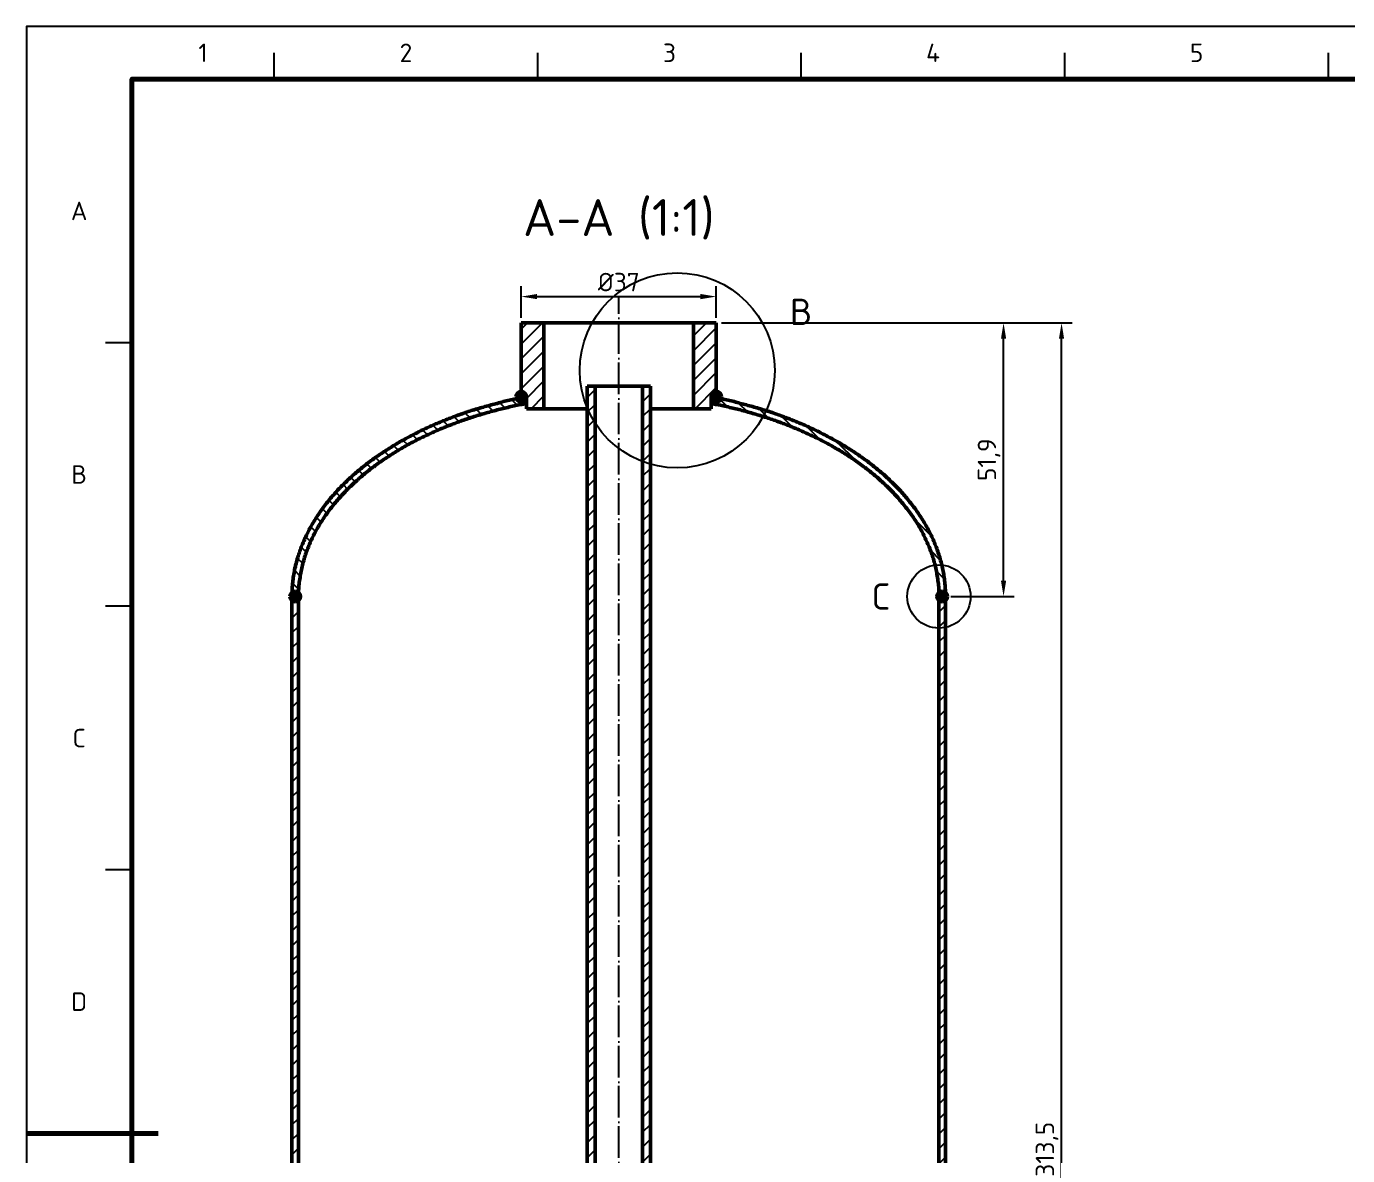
# Model space of a CAD drawing. Header units: millimetres. Extents: x 0 to 594, y 0 to 420.
# Drawn here: x 0 to 250.6, y 205.8 to 420 of the extents above; entities that cross this region are included whole.
import ezdxf
from ezdxf.enums import TextEntityAlignment as Align

# ---------------------------------------------------------------- set-up
doc = ezdxf.new("R2010")
doc.units = ezdxf.units.MM
doc.linetypes.add('ISO04-TRAZO-PUNTO', pattern=[7.625, 6, -0.75, 0.125, -0.75])
for name, color, linetype, lineweight in [('01-VISIBLE', 7, 'CONTINUOUS', 50), ('03-EJE', 1, 'ISO04-TRAZO-PUNTO', 25), ('04-COTA', 3, 'CONTINUOUS', 25), ('05-RAYADO', 8, 'CONTINUOUS', 25), ('06-TEXTO', 7, 'CONTINUOUS', 25), ('07-RECUADRO', 7, 'CONTINUOUS', 70), ('08-FINA', 5, 'CONTINUOUS', 25)]:
    doc.layers.add(name, color=color, linetype=linetype, lineweight=lineweight)
doc.styles.add('ISO3098', font='isocpeur.ttf')
doc.dimstyles.new('FLAMA-ISO', dxfattribs={"dimtxt": 3.5, "dimasz": 3, "dimexe": 2, "dimexo": 1, "dimgap": 1, "dimtad": 1, "dimdec": 1, "dimtxsty": 'ISO3098', "dimcen": 2.5, "dimclrd": 3, "dimclre": 3, "dimclrt": 3, "dimazin": 3, "dimtfac": 1, "dimtmove": 0, "dimatfit": 3, "dimlwd": 25, "dimlwe": 25})

msp = doc.modelspace()

# ---------------------------------------------------------------- hatches: boundary and pattern name
at = {"layer": '05-RAYADO'}
h = msp.add_hatch(dxfattribs=at)
h.set_pattern_fill('ANSI31', scale=0.62992)
h.paths.add_polyline_path([(98.19, 347.48), (94.86, 347.48), (94.86, 349.75), (93.88, 349.75), (93.88, 363.75), (98.19, 363.75)])
h = msp.add_hatch(dxfattribs=at)
h.set_pattern_fill('ANSI31', scale=0.62992)
h.paths.add_polyline_path([(130.88, 349.75), (129.88, 349.75), (129.88, 347.48), (126.56, 347.48), (126.56, 363.75), (130.88, 363.75)])
h = msp.add_hatch(dxfattribs=at)
h.set_pattern_fill('ANSI31', scale=0.62992)
h.paths.add_polyline_path([(107.88, 75), (106.38, 75), (106.38, 351.75), (107.88, 351.75)])
h = msp.add_hatch(dxfattribs=at)
h.set_pattern_fill('ANSI31', scale=0.62992)
h.paths.add_polyline_path([(116.88, 351.75), (118.38, 351.75), (118.38, 75), (116.88, 75)])
h = msp.add_hatch(dxfattribs=at)
h.set_pattern_fill('ANSI31', scale=0.62992, angle=90)
h.paths.add_polyline_path([(51.62, 311.86), (50.38, 311.86), (50.38, 312.06), (50.38, 312.26), (50.38, 312.46), (50.39, 312.66), (50.39, 312.86), (50.4, 313.06), (50.41, 313.26), (50.43, 313.46), (50.44, 313.66), (50.45, 313.86), (50.47, 314.06), (50.49, 314.26), (50.51, 314.46), (50.53, 314.65), (50.55, 314.85), (50.58, 315.05), (50.6, 315.25), (50.63, 315.45), (50.66, 315.65), (50.69, 315.85), (50.72, 316.04), (50.76, 316.24), (50.79, 316.44), (50.83, 316.64), (50.87, 316.83), (50.91, 317.03), (50.95, 317.22), (50.99, 317.42), (51.04, 317.62), (51.08, 317.81), (51.13, 318), (51.18, 318.2), (51.23, 318.39), (51.28, 318.59), (51.33, 318.78), (51.39, 318.97), (51.45, 319.16), (51.5, 319.36), (51.56, 319.55), (51.62, 319.74), (51.68, 319.93), (51.75, 320.12), (51.81, 320.31), (51.88, 320.5), (51.94, 320.69), (52.01, 320.88), (52.08, 321.06), (52.15, 321.25), (52.23, 321.44), (52.3, 321.62), (52.38, 321.81), (52.45, 321.99), (52.53, 322.18), (52.61, 322.36), (52.69, 322.55), (52.77, 322.73), (52.85, 322.91), (52.94, 323.09), (53.02, 323.28), (53.11, 323.46), (53.2, 323.64), (53.29, 323.82), (53.38, 324), (53.47, 324.17), (53.56, 324.35), (53.65, 324.53), (53.75, 324.7), (53.84, 324.88), (53.94, 325.06), (54.04, 325.23), (54.14, 325.41), (54.24, 325.58), (54.34, 325.75), (54.44, 325.92), (54.54, 326.1), (54.65, 326.27), (54.75, 326.44), (54.86, 326.61), (54.97, 326.78), (55.08, 326.94), (55.19, 327.11), (55.3, 327.28), (55.41, 327.44), (55.52, 327.61), (55.63, 327.78), (55.75, 327.94), (55.86, 328.1), (55.98, 328.27), (56.1, 328.43), (56.21, 328.59), (56.33, 328.75), (56.45, 328.91), (56.57, 329.07), (56.7, 329.23), (56.82, 329.39), (56.94, 329.55), (57.07, 329.71), (57.19, 329.86), (57.32, 330.02), (57.44, 330.17), (57.57, 330.33), (57.7, 330.48), (57.83, 330.63), (57.96, 330.79), (58.09, 330.94), (58.22, 331.09), (58.35, 331.24), (58.49, 331.39), (58.62, 331.54), (58.76, 331.69), (58.89, 331.84), (59.03, 331.98), (59.16, 332.13), (59.3, 332.27), (59.44, 332.42), (59.58, 332.56), (59.72, 332.71), (59.86, 332.85), (60, 332.99), (60.14, 333.13), (60.28, 333.28), (60.43, 333.42), (60.57, 333.56), (60.71, 333.69), (60.86, 333.83), (61, 333.97), (61.15, 334.11), (61.3, 334.24), (61.44, 334.38), (61.59, 334.52), (61.74, 334.65), (61.89, 334.78), (62.04, 334.92), (62.19, 335.05), (62.34, 335.18), (62.49, 335.31), (62.64, 335.44), (62.8, 335.57), (62.95, 335.7), (63.1, 335.83), (63.26, 335.96), (63.41, 336.09), (63.57, 336.21), (63.72, 336.34), (63.88, 336.46), (64.03, 336.59), (64.19, 336.71), (64.35, 336.84), (64.51, 336.96), (64.67, 337.08), (64.83, 337.2), (64.98, 337.33), (65.14, 337.45), (65.31, 337.57), (65.47, 337.68), (65.63, 337.8), (65.79, 337.92), (65.95, 338.04), (66.11, 338.16), (66.28, 338.27), (66.44, 338.39), (66.61, 338.5), (66.77, 338.62), (66.94, 338.73), (67.1, 338.84), (67.27, 338.96), (67.43, 339.07), (67.6, 339.18), (67.77, 339.29), (67.93, 339.4), (68.1, 339.51), (68.27, 339.62), (68.44, 339.73), (68.61, 339.83), (68.78, 339.94), (68.95, 340.05), (69.12, 340.15), (69.29, 340.26), (69.46, 340.36), (69.63, 340.47), (69.8, 340.57), (69.97, 340.67), (70.14, 340.78), (70.32, 340.88), (70.49, 340.98), (70.66, 341.08), (70.84, 341.18), (71.01, 341.28), (71.18, 341.38), (71.36, 341.48), (71.53, 341.57), (71.71, 341.67), (71.88, 341.77), (72.06, 341.86), (72.24, 341.96), (72.41, 342.06), (72.59, 342.15), (72.77, 342.24), (72.94, 342.34), (73.12, 342.43), (73.3, 342.52), (73.48, 342.62), (73.65, 342.71), (73.83, 342.8), (74.01, 342.89), (74.19, 342.98), (74.37, 343.07), (74.55, 343.15), (74.73, 343.24), (74.91, 343.33), (75.09, 343.42), (75.27, 343.5), (75.45, 343.59), (75.63, 343.67), (75.82, 343.76), (76, 343.84), (76.18, 343.93), (76.36, 344.01), (76.54, 344.09), (76.73, 344.17), (76.91, 344.26), (77.09, 344.34), (77.28, 344.42), (77.46, 344.5), (77.64, 344.58), (77.83, 344.65), (78.01, 344.73), (78.2, 344.81), (78.38, 344.89), (78.57, 344.96), (78.75, 345.04), (78.94, 345.12), (79.12, 345.19), (79.31, 345.27), (79.5, 345.34), (79.68, 345.41), (79.87, 345.49), (80.06, 345.56), (80.24, 345.63), (80.43, 345.71), (80.62, 345.78), (80.8, 345.85), (80.99, 345.92), (81.18, 345.99), (81.37, 346.06), (81.55, 346.13), (81.74, 346.2), (81.93, 346.27), (82.12, 346.34), (82.31, 346.41), (82.49, 346.48), (82.68, 346.54), (82.87, 346.61), (83.06, 346.67), (83.25, 346.74), (83.44, 346.8), (83.63, 346.87), (83.82, 346.93), (84.01, 346.99), (84.2, 347.05), (84.39, 347.12), (84.58, 347.18), (84.77, 347.23), (84.97, 347.29), (85.16, 347.35), (85.35, 347.41), (85.54, 347.47), (85.73, 347.52), (85.93, 347.58), (86.12, 347.63), (86.31, 347.69), (86.5, 347.74), (86.7, 347.79), (86.89, 347.85), (87.08, 347.9), (87.28, 347.95), (87.47, 348.01), (87.66, 348.06), (87.86, 348.11), (88.05, 348.16), (88.24, 348.21), (88.44, 348.27), (88.63, 348.32), (88.83, 348.37), (89.02, 348.42), (89.21, 348.47), (89.41, 348.52), (89.6, 348.58), (89.79, 348.63), (89.99, 348.68), (90.18, 348.74), (90.37, 348.8), (90.56, 348.86), (90.75, 348.91), (90.95, 348.97), (91.14, 349.01), (91.34, 349.06), (91.53, 349.1), (91.73, 349.14), (91.92, 349.18), (92.12, 349.22), (92.32, 349.26), (92.51, 349.3), (92.71, 349.34), (92.91, 349.38), (93.1, 349.41), (93.3, 349.45), (93.5, 349.49), (93.69, 349.53), (93.89, 349.56), (94.09, 349.6), (94.28, 349.64), (94.48, 349.68), (94.68, 349.71), (94.88, 349.75), (94.88, 348.48), (94.68, 348.45), (94.48, 348.41), (94.28, 348.37), (94.09, 348.33), (93.89, 348.29), (93.69, 348.25), (93.5, 348.21), (93.3, 348.17), (93.11, 348.13), (92.91, 348.09), (92.71, 348.05), (92.52, 348), (92.32, 347.96), (92.13, 347.92), (91.93, 347.87), (91.73, 347.83), (91.54, 347.79), (91.34, 347.74), (91.15, 347.7), (90.95, 347.65), (90.76, 347.6), (90.56, 347.56), (90.37, 347.51), (90.17, 347.46), (89.98, 347.41), (89.78, 347.36), (89.59, 347.31), (89.4, 347.26), (89.2, 347.21), (89.01, 347.16), (88.81, 347.11), (88.62, 347.06), (88.43, 347.01), (88.23, 346.96), (88.04, 346.9), (87.85, 346.85), (87.65, 346.8), (87.46, 346.74), (87.27, 346.69), (87.07, 346.63), (86.88, 346.58), (86.69, 346.52), (86.5, 346.46), (86.3, 346.4), (86.11, 346.35), (85.92, 346.29), (85.73, 346.23), (85.54, 346.17), (85.35, 346.11), (85.15, 346.05), (84.96, 345.99), (84.77, 345.93), (84.58, 345.87), (84.39, 345.81), (84.2, 345.74), (84.01, 345.68), (83.82, 345.62), (83.63, 345.55), (83.44, 345.49), (83.25, 345.42), (83.06, 345.36), (82.87, 345.29), (82.68, 345.23), (82.49, 345.16), (82.3, 345.09), (82.11, 345.02), (81.93, 344.95), (81.74, 344.89), (81.55, 344.82), (81.36, 344.75), (81.17, 344.68), (80.99, 344.61), (80.8, 344.53), (80.61, 344.46), (80.43, 344.39), (80.24, 344.32), (80.05, 344.24), (79.87, 344.17), (79.68, 344.09), (79.49, 344.02), (79.31, 343.94), (79.12, 343.87), (78.94, 343.79), (78.75, 343.71), (78.57, 343.64), (78.38, 343.56), (78.2, 343.48), (78.01, 343.4), (77.83, 343.32), (77.65, 343.24), (77.46, 343.16), (77.28, 343.08), (77.1, 343), (76.91, 342.91), (76.73, 342.83), (76.55, 342.75), (76.37, 342.66), (76.18, 342.58), (76, 342.49), (75.82, 342.41), (75.64, 342.32), (75.46, 342.23), (75.28, 342.15), (75.1, 342.06), (74.92, 341.97), (74.74, 341.88), (74.56, 341.79), (74.38, 341.7), (74.2, 341.61), (74.02, 341.52), (73.84, 341.43), (73.67, 341.34), (73.49, 341.24), (73.31, 341.15), (73.13, 341.06), (72.96, 340.96), (72.78, 340.87), (72.6, 340.77), (72.43, 340.67), (72.25, 340.58), (72.08, 340.48), (71.9, 340.38), (71.73, 340.28), (71.55, 340.18), (71.38, 340.08), (71.21, 339.98), (71.03, 339.88), (70.86, 339.78), (70.69, 339.68), (70.52, 339.58), (70.34, 339.47), (70.17, 339.37), (70, 339.27), (69.83, 339.16), (69.66, 339.05), (69.49, 338.95), (69.32, 338.84), (69.15, 338.73), (68.98, 338.63), (68.81, 338.52), (68.65, 338.41), (68.48, 338.3), (68.31, 338.19), (68.14, 338.08), (67.98, 337.96), (67.81, 337.85), (67.65, 337.74), (67.48, 337.62), (67.32, 337.51), (67.15, 337.4), (66.99, 337.28), (66.82, 337.16), (66.66, 337.05), (66.5, 336.93), (66.34, 336.81), (66.17, 336.69), (66.01, 336.57), (65.85, 336.45), (65.69, 336.33), (65.53, 336.21), (65.37, 336.09), (65.21, 335.97), (65.06, 335.84), (64.9, 335.72), (64.74, 335.6), (64.58, 335.47), (64.43, 335.34), (64.27, 335.22), (64.12, 335.09), (63.96, 334.96), (63.81, 334.83), (63.66, 334.71), (63.5, 334.58), (63.35, 334.45), (63.2, 334.31), (63.05, 334.18), (62.9, 334.05), (62.75, 333.92), (62.6, 333.78), (62.45, 333.65), (62.3, 333.51), (62.15, 333.38), (62.01, 333.24), (61.86, 333.1), (61.71, 332.97), (61.57, 332.83), (61.43, 332.69), (61.28, 332.55), (61.14, 332.41), (61, 332.27), (60.86, 332.12), (60.71, 331.98), (60.57, 331.84), (60.43, 331.69), (60.3, 331.55), (60.16, 331.4), (60.02, 331.26), (59.88, 331.11), (59.75, 330.96), (59.61, 330.82), (59.48, 330.67), (59.34, 330.52), (59.21, 330.37), (59.08, 330.22), (58.95, 330.06), (58.82, 329.91), (58.69, 329.76), (58.56, 329.6), (58.43, 329.45), (58.31, 329.29), (58.18, 329.14), (58.05, 328.98), (57.93, 328.82), (57.81, 328.67), (57.68, 328.51), (57.56, 328.35), (57.44, 328.19), (57.32, 328.03), (57.2, 327.87), (57.09, 327.7), (56.97, 327.54), (56.85, 327.38), (56.74, 327.21), (56.62, 327.05), (56.51, 326.88), (56.4, 326.72), (56.29, 326.55), (56.18, 326.38), (56.07, 326.21), (55.96, 326.05), (55.85, 325.88), (55.75, 325.71), (55.64, 325.53), (55.54, 325.36), (55.43, 325.19), (55.33, 325.02), (55.23, 324.84), (55.13, 324.67), (55.04, 324.49), (54.94, 324.32), (54.84, 324.14), (54.75, 323.97), (54.66, 323.79), (54.56, 323.61), (54.47, 323.43), (54.39, 323.25), (54.3, 323.07), (54.21, 322.89), (54.12, 322.71), (54.04, 322.53), (53.96, 322.34), (53.87, 322.16), (53.79, 321.98), (53.71, 321.79), (53.64, 321.61), (53.56, 321.42), (53.48, 321.24), (53.41, 321.05), (53.33, 320.87), (53.26, 320.68), (53.19, 320.49), (53.12, 320.3), (53.05, 320.12), (52.99, 319.93), (52.92, 319.74), (52.86, 319.55), (52.8, 319.36), (52.74, 319.16), (52.68, 318.97), (52.62, 318.78), (52.57, 318.59), (52.51, 318.39), (52.46, 318.2), (52.41, 318), (52.37, 317.81), (52.32, 317.61), (52.28, 317.42), (52.24, 317.22), (52.19, 317.03), (52.16, 316.83), (52.12, 316.63), (52.08, 316.44), (52.04, 316.24), (52.01, 316.04), (51.97, 315.84), (51.94, 315.65), (51.91, 315.45), (51.87, 315.25), (51.84, 315.05), (51.81, 314.85), (51.78, 314.66), (51.75, 314.46), (51.73, 314.26), (51.7, 314.06), (51.68, 313.86), (51.67, 313.66), (51.66, 313.46), (51.65, 313.26), (51.64, 313.06), (51.63, 312.86), (51.63, 312.66), (51.63, 312.46), (51.63, 312.26), (51.63, 312.06)])
h = msp.add_hatch(color=7, dxfattribs=at)
h.dxf.hatch_style = 1
h.paths.add_polyline_path([(92.88, 349.75), (92.9, 349.95), (92.96, 350.14), (93.05, 350.32), (93.19, 350.47), (93.35, 350.6), (93.53, 350.69), (93.72, 350.74), (93.93, 350.75), (94.13, 350.72), (94.32, 350.65), (94.49, 350.54), (94.63, 350.4), (94.75, 350.24), (94.83, 350.05), (94.87, 349.85), (94.87, 349.65), (94.83, 349.45), (94.75, 349.26), (94.63, 349.1), (94.49, 348.96), (94.32, 348.85), (94.13, 348.78), (93.93, 348.75), (93.72, 348.76), (93.53, 348.81), (93.35, 348.9), (93.19, 349.03), (93.05, 349.18), (92.96, 349.36), (92.9, 349.55)])
h = msp.add_hatch(color=7, dxfattribs=at)
h.dxf.hatch_style = 1
h.paths.add_polyline_path([(131.88, 349.75), (131.85, 349.55), (131.79, 349.36), (131.7, 349.18), (131.56, 349.03), (131.4, 348.9), (131.22, 348.81), (131.03, 348.76), (130.82, 348.75), (130.62, 348.78), (130.43, 348.85), (130.26, 348.96), (130.12, 349.1), (130, 349.26), (129.92, 349.45), (129.88, 349.65), (129.88, 349.85), (129.92, 350.05), (130, 350.24), (130.12, 350.4), (130.26, 350.54), (130.43, 350.65), (130.62, 350.72), (130.82, 350.75), (131.03, 350.74), (131.22, 350.69), (131.4, 350.6), (131.56, 350.47), (131.7, 350.32), (131.79, 350.14), (131.85, 349.95)])
h = msp.add_hatch(dxfattribs=at)
h.set_pattern_fill('ANSI31', scale=0.62992, angle=90)
h.paths.add_polyline_path([(129.88, 349.75), (130.07, 349.71), (130.27, 349.68), (130.47, 349.64), (130.66, 349.6), (130.86, 349.56), (131.06, 349.53), (131.25, 349.49), (131.45, 349.45), (131.65, 349.41), (131.84, 349.38), (132.04, 349.34), (132.24, 349.3), (132.43, 349.26), (132.63, 349.22), (132.83, 349.18), (133.02, 349.14), (133.22, 349.1), (133.41, 349.06), (133.61, 349.01), (133.8, 348.97), (134, 348.91), (134.19, 348.86), (134.38, 348.8), (134.57, 348.74), (134.76, 348.68), (134.96, 348.63), (135.15, 348.58), (135.34, 348.52), (135.54, 348.47), (135.73, 348.42), (135.92, 348.37), (136.12, 348.32), (136.31, 348.27), (136.51, 348.21), (136.7, 348.16), (136.89, 348.11), (137.09, 348.06), (137.28, 348.01), (137.47, 347.95), (137.67, 347.9), (137.86, 347.85), (138.05, 347.79), (138.25, 347.74), (138.44, 347.69), (138.63, 347.63), (138.82, 347.58), (139.02, 347.52), (139.21, 347.47), (139.4, 347.41), (139.59, 347.35), (139.78, 347.29), (139.98, 347.23), (140.17, 347.18), (140.36, 347.12), (140.55, 347.05), (140.74, 346.99), (140.93, 346.93), (141.12, 346.87), (141.31, 346.8), (141.5, 346.74), (141.69, 346.67), (141.88, 346.61), (142.07, 346.54), (142.26, 346.48), (142.44, 346.41), (142.63, 346.34), (142.82, 346.27), (143.01, 346.2), (143.2, 346.13), (143.38, 346.06), (143.57, 345.99), (143.76, 345.92), (143.95, 345.85), (144.13, 345.78), (144.32, 345.71), (144.51, 345.63), (144.69, 345.56), (144.88, 345.49), (145.07, 345.41), (145.25, 345.34), (145.44, 345.27), (145.63, 345.19), (145.81, 345.12), (146, 345.04), (146.18, 344.96), (146.37, 344.89), (146.55, 344.81), (146.74, 344.73), (146.92, 344.65), (147.11, 344.58), (147.29, 344.5), (147.47, 344.42), (147.66, 344.34), (147.84, 344.26), (148.02, 344.17), (148.21, 344.09), (148.39, 344.01), (148.57, 343.93), (148.75, 343.84), (148.93, 343.76), (149.12, 343.67), (149.3, 343.59), (149.48, 343.5), (149.66, 343.42), (149.84, 343.33), (150.02, 343.24), (150.2, 343.15), (150.38, 343.07), (150.56, 342.98), (150.74, 342.89), (150.92, 342.8), (151.1, 342.71), (151.27, 342.62), (151.45, 342.52), (151.63, 342.43), (151.81, 342.34), (151.98, 342.24), (152.16, 342.15), (152.34, 342.06), (152.51, 341.96), (152.69, 341.86), (152.87, 341.77), (153.04, 341.67), (153.22, 341.57), (153.39, 341.48), (153.57, 341.38), (153.74, 341.28), (153.91, 341.18), (154.09, 341.08), (154.26, 340.98), (154.43, 340.88), (154.61, 340.78), (154.78, 340.67), (154.95, 340.57), (155.12, 340.47), (155.29, 340.36), (155.46, 340.26), (155.63, 340.15), (155.8, 340.05), (155.97, 339.94), (156.14, 339.83), (156.31, 339.73), (156.48, 339.62), (156.65, 339.51), (156.82, 339.4), (156.98, 339.29), (157.15, 339.18), (157.32, 339.07), (157.48, 338.96), (157.65, 338.84), (157.81, 338.73), (157.98, 338.62), (158.14, 338.5), (158.31, 338.39), (158.47, 338.27), (158.64, 338.16), (158.8, 338.04), (158.96, 337.92), (159.12, 337.8), (159.28, 337.68), (159.44, 337.57), (159.61, 337.45), (159.77, 337.33), (159.92, 337.2), (160.08, 337.08), (160.24, 336.96), (160.4, 336.84), (160.56, 336.71), (160.72, 336.59), (160.87, 336.46), (161.03, 336.34), (161.18, 336.21), (161.34, 336.09), (161.49, 335.96), (161.65, 335.83), (161.8, 335.7), (161.95, 335.57), (162.11, 335.44), (162.26, 335.31), (162.41, 335.18), (162.56, 335.05), (162.71, 334.92), (162.86, 334.78), (163.01, 334.65), (163.16, 334.52), (163.31, 334.38), (163.45, 334.24), (163.6, 334.11), (163.75, 333.97), (163.89, 333.83), (164.04, 333.69), (164.18, 333.56), (164.32, 333.42), (164.47, 333.28), (164.61, 333.13), (164.75, 332.99), (164.89, 332.85), (165.03, 332.71), (165.17, 332.56), (165.31, 332.42), (165.45, 332.27), (165.59, 332.13), (165.72, 331.98), (165.86, 331.84), (165.99, 331.69), (166.13, 331.54), (166.26, 331.39), (166.4, 331.24), (166.53, 331.09), (166.66, 330.94), (166.79, 330.79), (166.92, 330.63), (167.05, 330.48), (167.18, 330.33), (167.31, 330.17), (167.43, 330.02), (167.56, 329.86), (167.68, 329.71), (167.81, 329.55), (167.93, 329.39), (168.05, 329.23), (168.18, 329.07), (168.3, 328.91), (168.42, 328.75), (168.54, 328.59), (168.65, 328.43), (168.77, 328.27), (168.89, 328.1), (169, 327.94), (169.12, 327.78), (169.23, 327.61), (169.34, 327.44), (169.45, 327.28), (169.56, 327.11), (169.67, 326.94), (169.78, 326.78), (169.89, 326.61), (170, 326.44), (170.1, 326.27), (170.21, 326.1), (170.31, 325.92), (170.41, 325.75), (170.51, 325.58), (170.61, 325.41), (170.71, 325.23), (170.81, 325.06), (170.91, 324.88), (171, 324.7), (171.1, 324.53), (171.19, 324.35), (171.28, 324.17), (171.37, 324), (171.46, 323.82), (171.55, 323.64), (171.64, 323.46), (171.73, 323.28), (171.81, 323.09), (171.9, 322.91), (171.98, 322.73), (172.06, 322.55), (172.14, 322.36), (172.22, 322.18), (172.3, 321.99), (172.37, 321.81), (172.45, 321.62), (172.52, 321.44), (172.6, 321.25), (172.67, 321.06), (172.74, 320.88), (172.81, 320.69), (172.87, 320.5), (172.94, 320.31), (173, 320.12), (173.07, 319.93), (173.13, 319.74), (173.19, 319.55), (173.25, 319.36), (173.3, 319.16), (173.36, 318.97), (173.42, 318.78), (173.47, 318.59), (173.52, 318.39), (173.57, 318.2), (173.62, 318), (173.67, 317.81), (173.71, 317.62), (173.76, 317.42), (173.8, 317.22), (173.84, 317.03), (173.88, 316.83), (173.92, 316.64), (173.96, 316.44), (173.99, 316.24), (174.03, 316.04), (174.06, 315.85), (174.09, 315.65), (174.12, 315.45), (174.15, 315.25), (174.17, 315.05), (174.2, 314.85), (174.22, 314.65), (174.24, 314.46), (174.26, 314.26), (174.28, 314.06), (174.3, 313.86), (174.31, 313.66), (174.32, 313.46), (174.34, 313.26), (174.35, 313.06), (174.36, 312.86), (174.36, 312.66), (174.37, 312.46), (174.37, 312.26), (174.37, 312.06), (174.38, 311.86), (173.12, 311.86), (173.12, 312.06), (173.12, 312.26), (173.12, 312.46), (173.12, 312.66), (173.12, 312.86), (173.11, 313.06), (173.1, 313.26), (173.09, 313.46), (173.08, 313.66), (173.07, 313.86), (173.05, 314.06), (173.02, 314.26), (173, 314.46), (172.97, 314.66), (172.94, 314.85), (172.91, 315.05), (172.88, 315.25), (172.84, 315.45), (172.81, 315.65), (172.78, 315.84), (172.74, 316.04), (172.71, 316.24), (172.67, 316.44), (172.63, 316.63), (172.59, 316.83), (172.56, 317.03), (172.51, 317.22), (172.47, 317.42), (172.43, 317.61), (172.38, 317.81), (172.34, 318), (172.29, 318.2), (172.24, 318.39), (172.18, 318.59), (172.13, 318.78), (172.07, 318.97), (172.01, 319.16), (171.95, 319.36), (171.89, 319.55), (171.83, 319.74), (171.76, 319.93), (171.7, 320.12), (171.63, 320.3), (171.56, 320.49), (171.49, 320.68), (171.42, 320.87), (171.34, 321.05), (171.27, 321.24), (171.19, 321.42), (171.11, 321.61), (171.04, 321.79), (170.96, 321.98), (170.88, 322.16), (170.79, 322.34), (170.71, 322.53), (170.63, 322.71), (170.54, 322.89), (170.45, 323.07), (170.36, 323.25), (170.28, 323.43), (170.19, 323.61), (170.09, 323.79), (170, 323.97), (169.91, 324.14), (169.81, 324.32), (169.71, 324.49), (169.62, 324.67), (169.52, 324.84), (169.42, 325.02), (169.32, 325.19), (169.21, 325.36), (169.11, 325.53), (169, 325.71), (168.9, 325.88), (168.79, 326.05), (168.68, 326.21), (168.57, 326.38), (168.46, 326.55), (168.35, 326.72), (168.24, 326.88), (168.13, 327.05), (168.01, 327.21), (167.9, 327.38), (167.78, 327.54), (167.66, 327.7), (167.55, 327.87), (167.43, 328.03), (167.31, 328.19), (167.19, 328.35), (167.07, 328.51), (166.94, 328.67), (166.82, 328.82), (166.7, 328.98), (166.57, 329.14), (166.44, 329.29), (166.32, 329.45), (166.19, 329.6), (166.06, 329.76), (165.93, 329.91), (165.8, 330.06), (165.67, 330.22), (165.54, 330.37), (165.41, 330.52), (165.27, 330.67), (165.14, 330.82), (165, 330.96), (164.87, 331.11), (164.73, 331.26), (164.59, 331.4), (164.45, 331.55), (164.32, 331.69), (164.18, 331.84), (164.04, 331.98), (163.89, 332.12), (163.75, 332.27), (163.61, 332.41), (163.47, 332.55), (163.32, 332.69), (163.18, 332.83), (163.04, 332.97), (162.89, 333.1), (162.74, 333.24), (162.6, 333.38), (162.45, 333.51), (162.3, 333.65), (162.15, 333.78), (162, 333.92), (161.85, 334.05), (161.7, 334.18), (161.55, 334.31), (161.4, 334.45), (161.25, 334.58), (161.09, 334.71), (160.94, 334.83), (160.79, 334.96), (160.63, 335.09), (160.48, 335.22), (160.32, 335.34), (160.17, 335.47), (160.01, 335.6), (159.85, 335.72), (159.69, 335.84), (159.54, 335.97), (159.38, 336.09), (159.22, 336.21), (159.06, 336.33), (158.9, 336.45), (158.74, 336.57), (158.58, 336.69), (158.41, 336.81), (158.25, 336.93), (158.09, 337.05), (157.93, 337.16), (157.76, 337.28), (157.6, 337.4), (157.43, 337.51), (157.27, 337.62), (157.1, 337.74), (156.94, 337.85), (156.77, 337.96), (156.61, 338.08), (156.44, 338.19), (156.27, 338.3), (156.1, 338.41), (155.94, 338.52), (155.77, 338.63), (155.6, 338.73), (155.43, 338.84), (155.26, 338.95), (155.09, 339.05), (154.92, 339.16), (154.75, 339.27), (154.58, 339.37), (154.41, 339.47), (154.23, 339.58), (154.06, 339.68), (153.89, 339.78), (153.72, 339.88), (153.54, 339.98), (153.37, 340.08), (153.2, 340.18), (153.02, 340.28), (152.85, 340.38), (152.67, 340.48), (152.5, 340.58), (152.32, 340.67), (152.15, 340.77), (151.97, 340.87), (151.79, 340.96), (151.62, 341.06), (151.44, 341.15), (151.26, 341.24), (151.08, 341.34), (150.91, 341.43), (150.73, 341.52), (150.55, 341.61), (150.37, 341.7), (150.19, 341.79), (150.01, 341.88), (149.83, 341.97), (149.65, 342.06), (149.47, 342.15), (149.29, 342.23), (149.11, 342.32), (148.93, 342.41), (148.75, 342.49), (148.57, 342.58), (148.38, 342.66), (148.2, 342.75), (148.02, 342.83), (147.84, 342.91), (147.65, 343), (147.47, 343.08), (147.29, 343.16), (147.1, 343.24), (146.92, 343.32), (146.74, 343.4), (146.55, 343.48), (146.37, 343.56), (146.18, 343.64), (146, 343.71), (145.81, 343.79), (145.63, 343.87), (145.44, 343.94), (145.26, 344.02), (145.07, 344.09), (144.88, 344.17), (144.7, 344.24), (144.51, 344.32), (144.32, 344.39), (144.14, 344.46), (143.95, 344.53), (143.76, 344.61), (143.58, 344.68), (143.39, 344.75), (143.2, 344.82), (143.01, 344.89), (142.82, 344.95), (142.64, 345.02), (142.45, 345.09), (142.26, 345.16), (142.07, 345.23), (141.88, 345.29), (141.69, 345.36), (141.5, 345.42), (141.31, 345.49), (141.12, 345.55), (140.93, 345.62), (140.74, 345.68), (140.55, 345.74), (140.36, 345.81), (140.17, 345.87), (139.98, 345.93), (139.79, 345.99), (139.6, 346.05), (139.4, 346.11), (139.21, 346.17), (139.02, 346.23), (138.83, 346.29), (138.64, 346.35), (138.45, 346.4), (138.25, 346.46), (138.06, 346.52), (137.87, 346.58), (137.68, 346.63), (137.48, 346.69), (137.29, 346.74), (137.1, 346.8), (136.9, 346.85), (136.71, 346.9), (136.52, 346.96), (136.32, 347.01), (136.13, 347.06), (135.94, 347.11), (135.74, 347.16), (135.55, 347.21), (135.35, 347.26), (135.16, 347.31), (134.97, 347.36), (134.77, 347.41), (134.58, 347.46), (134.38, 347.51), (134.19, 347.56), (133.99, 347.6), (133.8, 347.65), (133.6, 347.7), (133.41, 347.74), (133.21, 347.79), (133.02, 347.83), (132.82, 347.87), (132.62, 347.92), (132.43, 347.96), (132.23, 348), (132.04, 348.05), (131.84, 348.09), (131.64, 348.13), (131.45, 348.17), (131.25, 348.21), (131.06, 348.25), (130.86, 348.29), (130.66, 348.33), (130.47, 348.37), (130.27, 348.41), (130.07, 348.45), (129.88, 348.48)])
h = msp.add_hatch(color=7, dxfattribs=at)
h.dxf.hatch_style = 1
h.paths.add_polyline_path([(50, 311.86), (50.02, 312.06), (50.08, 312.25), (50.18, 312.43), (50.31, 312.58), (50.47, 312.7), (50.65, 312.79), (50.85, 312.84), (51.05, 312.85), (51.25, 312.82), (51.44, 312.75), (51.61, 312.65), (51.76, 312.51), (51.87, 312.34), (51.95, 312.16), (51.99, 311.96), (51.99, 311.75), (51.95, 311.56), (51.87, 311.37), (51.76, 311.2), (51.61, 311.07), (51.44, 310.96), (51.25, 310.89), (51.05, 310.86), (50.85, 310.87), (50.65, 310.92), (50.47, 311.01), (50.31, 311.13), (50.18, 311.28), (50.08, 311.46), (50.02, 311.65)])
h = msp.add_hatch(dxfattribs=at)
h.set_pattern_fill('ANSI31', scale=0.62992)
h.paths.add_polyline_path([(51.62, 50.25), (50.38, 50.25), (50.38, 311.86), (51.62, 311.86)])
h = msp.add_hatch(color=7, dxfattribs=at)
h.dxf.hatch_style = 1
h.paths.add_polyline_path([(174.75, 311.86), (174.73, 311.65), (174.67, 311.46), (174.57, 311.28), (174.44, 311.13), (174.28, 311.01), (174.1, 310.92), (173.9, 310.87), (173.7, 310.86), (173.5, 310.89), (173.31, 310.96), (173.14, 311.07), (172.99, 311.2), (172.88, 311.37), (172.8, 311.56), (172.76, 311.75), (172.76, 311.96), (172.8, 312.16), (172.88, 312.34), (172.99, 312.51), (173.14, 312.65), (173.31, 312.75), (173.5, 312.82), (173.7, 312.85), (173.9, 312.84), (174.1, 312.79), (174.28, 312.7), (174.44, 312.58), (174.57, 312.43), (174.67, 312.25), (174.73, 312.06)])
h = msp.add_hatch(dxfattribs=at)
h.set_pattern_fill('ANSI31', scale=0.62992)
h.paths.add_polyline_path([(173.12, 311.86), (174.38, 311.86), (174.38, 50.25), (173.12, 50.25)])

# ---------------------------------------------------------------- linework, layer by layer
at = {"layer": '01-VISIBLE'}
for p, q in [((98.19, 363.75), (93.88, 363.75)), ((93.88, 349.75), (93.88, 363.75)), ((98.19, 347.48), (98.19, 363.75)), ((130.88, 363.75), (126.56, 363.75)), ((126.56, 363.75), (126.56, 347.48)), ((130.88, 349.75), (130.88, 363.75)), ((106.38, 75), (106.38, 351.75)), ((107.88, 351.75), (106.38, 351.75)), ((107.88, 75), (107.88, 351.75)), ((118.38, 351.75), (116.88, 351.75)), ((116.88, 75), (116.88, 351.75)), ((118.38, 75), (118.38, 351.75)), ((94.86, 349.75), (93.88, 349.75)), ((94.86, 347.48), (94.86, 349.75)), ((94.88, 349.75), (94.88, 348.48)), ((129.88, 349.75), (129.88, 348.48)), ((129.88, 347.48), (129.88, 349.75)), ((130.88, 349.75), (129.88, 349.75)), ((98.19, 347.48), (94.86, 347.48)), ((129.88, 347.48), (126.56, 347.48)), ((50.38, 50.25), (50.38, 311.86)), ((51.62, 311.86), (50.38, 311.86)), ((50.38, 311.86), (51.62, 311.86)), ((51.62, 50.25), (51.62, 311.86)), ((174.38, 311.86), (173.12, 311.86)), ((173.12, 50.25), (173.12, 311.86)), ((173.12, 311.86), (174.38, 311.86)), ((174.38, 50.25), (174.38, 311.86))]:
    msp.add_line(p, q, dxfattribs=at)
for points in [[(126.56, 363.75), (126.26, 363.75), (125.96, 363.75), (125.66, 363.75), (125.36, 363.75), (125.05, 363.75), (124.75, 363.75), (124.45, 363.75), (124.15, 363.75), (123.85, 363.75), (123.54, 363.75), (123.24, 363.75), (122.94, 363.75), (122.64, 363.75), (122.34, 363.75), (122.03, 363.75), (121.73, 363.75), (121.43, 363.75), (121.13, 363.75), (120.83, 363.75), (120.53, 363.75), (120.22, 363.75), (119.92, 363.75), (119.62, 363.75), (119.32, 363.75), (119.02, 363.75), (118.71, 363.75), (118.41, 363.75), (118.11, 363.75), (117.81, 363.75), (117.51, 363.75), (117.2, 363.75), (116.9, 363.75), (116.6, 363.75), (116.3, 363.75), (116, 363.75), (115.7, 363.75), (115.39, 363.75), (115.09, 363.75), (114.79, 363.75), (114.49, 363.75), (114.19, 363.75), (113.88, 363.75), (113.58, 363.75), (113.28, 363.75), (112.98, 363.75), (112.68, 363.75), (112.38, 363.75), (112.07, 363.75), (111.77, 363.75), (111.47, 363.75), (111.17, 363.75), (110.87, 363.75), (110.56, 363.75), (110.26, 363.75), (109.96, 363.75), (109.66, 363.75), (109.36, 363.75), (109.05, 363.75), (108.75, 363.75), (108.45, 363.75), (108.15, 363.75), (107.85, 363.75), (107.55, 363.75), (107.24, 363.75), (106.94, 363.75), (106.64, 363.75), (106.34, 363.75), (106.04, 363.75), (105.73, 363.75), (105.43, 363.75), (105.13, 363.75), (104.83, 363.75), (104.53, 363.75), (104.22, 363.75), (103.92, 363.75), (103.62, 363.75), (103.32, 363.75), (103.02, 363.75), (102.72, 363.75), (102.41, 363.75), (102.11, 363.75), (101.81, 363.75), (101.51, 363.75), (101.21, 363.75), (100.9, 363.75), (100.6, 363.75), (100.3, 363.75), (100, 363.75), (99.7, 363.75), (99.39, 363.75), (99.09, 363.75), (98.79, 363.75), (98.49, 363.75), (98.19, 363.75)], [(116.88, 351.75), (116.58, 351.75), (116.28, 351.75), (115.97, 351.75), (115.67, 351.75), (115.38, 351.75), (115.08, 351.75), (114.78, 351.75), (114.47, 351.75), (114.17, 351.75), (113.88, 351.75), (113.58, 351.75), (113.28, 351.75), (112.97, 351.75), (112.67, 351.75), (112.38, 351.75), (112.08, 351.75), (111.77, 351.75), (111.47, 351.75), (111.17, 351.75), (110.88, 351.75), (110.58, 351.75), (110.28, 351.75), (109.97, 351.75), (109.67, 351.75), (109.38, 351.75), (109.08, 351.75), (108.77, 351.75), (108.47, 351.75), (108.17, 351.75), (107.88, 351.75)], [(50.38, 311.86), (50.38, 312.16), (50.38, 312.46), (50.39, 312.76), (50.4, 313.06), (50.42, 313.36), (50.44, 313.66), (50.46, 313.96), (50.49, 314.26), (50.52, 314.56), (50.55, 314.85), (50.59, 315.15), (50.63, 315.45), (50.68, 315.75), (50.72, 316.04), (50.78, 316.34), (50.83, 316.64), (50.89, 316.93), (50.95, 317.22), (51.02, 317.52), (51.08, 317.81), (51.16, 318.1), (51.23, 318.39), (51.31, 318.68), (51.39, 318.97), (51.47, 319.26), (51.56, 319.55), (51.65, 319.83), (51.75, 320.12), (51.84, 320.4), (51.94, 320.69), (52.05, 320.97), (52.15, 321.25), (52.26, 321.53), (52.38, 321.81), (52.49, 322.09), (52.61, 322.36), (52.73, 322.64), (52.85, 322.91), (52.98, 323.18), (53.11, 323.46), (53.24, 323.73), (53.38, 324), (53.51, 324.26), (53.65, 324.53), (53.79, 324.79), (53.94, 325.06), (54.09, 325.32), (54.24, 325.58), (54.39, 325.84), (54.54, 326.1), (54.7, 326.35), (54.86, 326.61), (55.02, 326.86), (55.19, 327.11), (55.35, 327.36), (55.52, 327.61), (55.69, 327.86), (55.86, 328.1), (56.04, 328.35), (56.21, 328.59), (56.39, 328.83), (56.57, 329.07), (56.76, 329.31), (56.94, 329.55), (57.13, 329.78), (57.32, 330.02), (57.51, 330.25), (57.7, 330.48), (57.89, 330.71), (58.09, 330.94), (58.29, 331.16), (58.49, 331.39), (58.69, 331.61), (58.89, 331.84), (59.09, 332.06), (59.3, 332.27), (59.51, 332.49), (59.72, 332.71), (59.93, 332.92), (60.14, 333.13), (60.35, 333.35), (60.57, 333.56), (60.79, 333.76), (61, 333.97), (61.22, 334.18), (61.44, 334.38), (61.67, 334.58), (61.89, 334.78), (62.11, 334.98), (62.34, 335.18), (62.57, 335.38), (62.8, 335.57), (63.02, 335.77), (63.26, 335.96), (63.49, 336.15), (63.72, 336.34), (63.96, 336.53), (64.19, 336.71), (64.43, 336.9), (64.67, 337.08), (64.9, 337.26), (65.14, 337.45), (65.39, 337.63), (65.63, 337.8), (65.87, 337.98), (66.11, 338.16), (66.36, 338.33), (66.61, 338.5), (66.85, 338.67), (67.1, 338.84), (67.35, 339.01), (67.6, 339.18), (67.85, 339.34), (68.1, 339.51), (68.35, 339.67), (68.61, 339.83), (68.86, 339.99), (69.12, 340.15), (69.37, 340.31), (69.63, 340.47), (69.89, 340.62), (70.14, 340.78), (70.4, 340.93), (70.66, 341.08), (70.92, 341.23), (71.18, 341.38), (71.45, 341.53), (71.71, 341.67), (71.97, 341.82), (72.24, 341.96), (72.5, 342.1), (72.77, 342.24), (73.03, 342.38), (73.3, 342.52), (73.57, 342.66), (73.83, 342.8), (74.1, 342.93), (74.37, 343.07), (74.64, 343.2), (74.91, 343.33), (75.18, 343.46), (75.45, 343.59), (75.72, 343.72), (76, 343.84), (76.27, 343.97), (76.54, 344.09), (76.82, 344.22), (77.09, 344.34), (77.37, 344.46), (77.64, 344.58), (77.92, 344.69), (78.2, 344.81), (78.48, 344.93), (78.75, 345.04), (79.03, 345.15), (79.31, 345.27), (79.59, 345.38), (79.87, 345.49), (80.15, 345.6), (80.43, 345.71), (80.71, 345.81), (80.99, 345.92), (81.27, 346.03), (81.55, 346.13), (81.83, 346.24), (82.12, 346.34), (82.4, 346.44), (82.68, 346.54), (82.97, 346.64), (83.25, 346.74), (83.53, 346.84), (83.82, 346.93), (84.11, 347.02), (84.39, 347.12), (84.68, 347.21), (84.97, 347.29), (85.25, 347.38), (85.54, 347.47), (85.83, 347.55), (86.12, 347.63), (86.41, 347.71), (86.7, 347.79), (86.99, 347.87), (87.28, 347.95), (87.57, 348.03), (87.86, 348.11), (88.15, 348.19), (88.44, 348.27), (88.73, 348.34), (89.02, 348.42), (89.31, 348.5), (89.6, 348.58), (89.89, 348.66), (90.18, 348.74), (90.47, 348.83), (90.75, 348.91), (91.04, 348.99), (91.34, 349.06), (91.63, 349.12), (91.92, 349.18), (92.22, 349.24), (92.51, 349.3), (92.81, 349.36), (93.1, 349.41), (93.4, 349.47), (93.69, 349.53), (93.99, 349.58), (94.28, 349.64), (94.58, 349.69), (94.88, 349.75)], [(94.88, 348.48), (94.58, 348.43), (94.28, 348.37), (93.99, 348.31), (93.69, 348.25), (93.4, 348.19), (93.1, 348.13), (92.81, 348.07), (92.51, 348), (92.22, 347.94), (91.92, 347.87), (91.63, 347.81), (91.34, 347.74), (91.04, 347.67), (90.75, 347.6), (90.46, 347.53), (90.17, 347.46), (89.87, 347.39), (89.58, 347.31), (89.29, 347.24), (89, 347.16), (88.71, 347.08), (88.42, 347.01), (88.12, 346.93), (87.83, 346.85), (87.54, 346.77), (87.25, 346.68), (86.96, 346.6), (86.68, 346.51), (86.39, 346.43), (86.1, 346.34), (85.81, 346.26), (85.52, 346.17), (85.23, 346.08), (84.95, 345.99), (84.66, 345.89), (84.37, 345.8), (84.09, 345.71), (83.8, 345.61), (83.52, 345.51), (83.23, 345.42), (82.95, 345.32), (82.66, 345.22), (82.38, 345.12), (82.09, 345.02), (81.81, 344.91), (81.53, 344.81), (81.25, 344.7), (80.96, 344.6), (80.68, 344.49), (80.4, 344.38), (80.12, 344.27), (79.84, 344.16), (79.56, 344.05), (79.28, 343.93), (79, 343.82), (78.73, 343.7), (78.45, 343.59), (78.17, 343.47), (77.89, 343.35), (77.62, 343.23), (77.34, 343.11), (77.07, 342.98), (76.79, 342.86), (76.52, 342.73), (76.25, 342.61), (75.97, 342.48), (75.7, 342.35), (75.43, 342.22), (75.16, 342.09), (74.89, 341.96), (74.62, 341.82), (74.35, 341.69), (74.08, 341.55), (73.81, 341.41), (73.55, 341.27), (73.28, 341.13), (73.01, 340.99), (72.75, 340.85), (72.48, 340.7), (72.22, 340.56), (71.96, 340.41), (71.69, 340.26), (71.43, 340.11), (71.17, 339.96), (70.91, 339.81), (70.65, 339.66), (70.39, 339.5), (70.14, 339.35), (69.88, 339.19), (69.62, 339.03), (69.37, 338.87), (69.11, 338.71), (68.86, 338.55), (68.61, 338.38), (68.35, 338.22), (68.1, 338.05), (67.85, 337.88), (67.61, 337.71), (67.36, 337.54), (67.11, 337.37), (66.86, 337.19), (66.62, 337.02), (66.38, 336.84), (66.13, 336.66), (65.89, 336.48), (65.65, 336.3), (65.41, 336.12), (65.17, 335.93), (64.94, 335.75), (64.7, 335.56), (64.46, 335.37), (64.23, 335.18), (64, 334.99), (63.77, 334.8), (63.54, 334.6), (63.31, 334.41), (63.08, 334.21), (62.85, 334.01), (62.63, 333.81), (62.41, 333.61), (62.18, 333.41), (61.96, 333.2), (61.74, 332.99), (61.53, 332.79), (61.31, 332.58), (61.09, 332.36), (60.88, 332.15), (60.67, 331.94), (60.46, 331.72), (60.25, 331.5), (60.04, 331.28), (59.84, 331.06), (59.64, 330.84), (59.43, 330.62), (59.23, 330.39), (59.04, 330.16), (58.84, 329.94), (58.65, 329.71), (58.45, 329.47), (58.26, 329.24), (58.07, 329.01), (57.89, 328.77), (57.7, 328.53), (57.52, 328.29), (57.34, 328.05), (57.16, 327.81), (56.98, 327.56), (56.81, 327.32), (56.64, 327.07), (56.47, 326.82), (56.3, 326.57), (56.14, 326.32), (55.97, 326.07), (55.81, 325.81), (55.65, 325.55), (55.5, 325.3), (55.34, 325.04), (55.19, 324.78), (55.05, 324.51), (54.9, 324.25), (54.76, 323.98), (54.62, 323.72), (54.48, 323.45), (54.35, 323.18), (54.22, 322.91), (54.09, 322.63), (53.96, 322.36), (53.84, 322.09), (53.72, 321.81), (53.6, 321.53), (53.49, 321.25), (53.38, 320.97), (53.27, 320.69), (53.16, 320.41), (53.06, 320.13), (52.96, 319.84), (52.86, 319.56), (52.77, 319.27), (52.68, 318.98), (52.6, 318.69), (52.52, 318.4), (52.44, 318.11), (52.37, 317.82), (52.3, 317.53), (52.24, 317.23), (52.18, 316.94), (52.12, 316.64), (52.06, 316.34), (52.01, 316.05), (51.96, 315.75), (51.91, 315.45), (51.86, 315.16), (51.81, 314.86), (51.77, 314.56), (51.73, 314.26), (51.69, 313.96), (51.67, 313.66), (51.65, 313.36), (51.64, 313.06), (51.63, 312.76), (51.63, 312.46), (51.63, 312.16), (51.62, 311.86)], [(174.38, 311.86), (174.37, 312.16), (174.37, 312.46), (174.36, 312.76), (174.35, 313.06), (174.33, 313.36), (174.31, 313.66), (174.29, 313.96), (174.26, 314.26), (174.23, 314.56), (174.2, 314.85), (174.16, 315.15), (174.12, 315.45), (174.07, 315.75), (174.03, 316.04), (173.97, 316.34), (173.92, 316.64), (173.86, 316.93), (173.8, 317.22), (173.73, 317.52), (173.67, 317.81), (173.59, 318.1), (173.52, 318.39), (173.44, 318.68), (173.36, 318.97), (173.28, 319.26), (173.19, 319.55), (173.1, 319.83), (173, 320.12), (172.91, 320.4), (172.81, 320.69), (172.7, 320.97), (172.6, 321.25), (172.49, 321.53), (172.37, 321.81), (172.26, 322.09), (172.14, 322.36), (172.02, 322.64), (171.9, 322.91), (171.77, 323.18), (171.64, 323.46), (171.51, 323.73), (171.37, 324), (171.24, 324.26), (171.1, 324.53), (170.96, 324.79), (170.81, 325.06), (170.66, 325.32), (170.51, 325.58), (170.36, 325.84), (170.21, 326.1), (170.05, 326.35), (169.89, 326.61), (169.73, 326.86), (169.56, 327.11), (169.4, 327.36), (169.23, 327.61), (169.06, 327.86), (168.89, 328.1), (168.71, 328.35), (168.54, 328.59), (168.36, 328.83), (168.18, 329.07), (167.99, 329.31), (167.81, 329.55), (167.62, 329.78), (167.43, 330.02), (167.24, 330.25), (167.05, 330.48), (166.86, 330.71), (166.66, 330.94), (166.46, 331.16), (166.26, 331.39), (166.06, 331.61), (165.86, 331.84), (165.66, 332.06), (165.45, 332.27), (165.24, 332.49), (165.03, 332.71), (164.82, 332.92), (164.61, 333.13), (164.4, 333.35), (164.18, 333.56), (163.96, 333.76), (163.75, 333.97), (163.53, 334.18), (163.31, 334.38), (163.08, 334.58), (162.86, 334.78), (162.64, 334.98), (162.41, 335.18), (162.18, 335.38), (161.95, 335.57), (161.73, 335.77), (161.49, 335.96), (161.26, 336.15), (161.03, 336.34), (160.79, 336.53), (160.56, 336.71), (160.32, 336.9), (160.08, 337.08), (159.85, 337.26), (159.61, 337.45), (159.36, 337.63), (159.12, 337.8), (158.88, 337.98), (158.64, 338.16), (158.39, 338.33), (158.14, 338.5), (157.9, 338.67), (157.65, 338.84), (157.4, 339.01), (157.15, 339.18), (156.9, 339.34), (156.65, 339.51), (156.4, 339.67), (156.14, 339.83), (155.89, 339.99), (155.63, 340.15), (155.38, 340.31), (155.12, 340.47), (154.86, 340.62), (154.61, 340.78), (154.35, 340.93), (154.09, 341.08), (153.83, 341.23), (153.57, 341.38), (153.3, 341.53), (153.04, 341.67), (152.78, 341.82), (152.51, 341.96), (152.25, 342.1), (151.98, 342.24), (151.72, 342.38), (151.45, 342.52), (151.18, 342.66), (150.92, 342.8), (150.65, 342.93), (150.38, 343.07), (150.11, 343.2), (149.84, 343.33), (149.57, 343.46), (149.3, 343.59), (149.03, 343.72), (148.75, 343.84), (148.48, 343.97), (148.21, 344.09), (147.93, 344.22), (147.66, 344.34), (147.38, 344.46), (147.11, 344.58), (146.83, 344.69), (146.55, 344.81), (146.27, 344.93), (146, 345.04), (145.72, 345.15), (145.44, 345.27), (145.16, 345.38), (144.88, 345.49), (144.6, 345.6), (144.32, 345.71), (144.04, 345.81), (143.76, 345.92), (143.48, 346.03), (143.2, 346.13), (142.92, 346.24), (142.63, 346.34), (142.35, 346.44), (142.07, 346.54), (141.78, 346.64), (141.5, 346.74), (141.22, 346.84), (140.93, 346.93), (140.64, 347.02), (140.36, 347.12), (140.07, 347.21), (139.78, 347.29), (139.5, 347.38), (139.21, 347.47), (138.92, 347.55), (138.63, 347.63), (138.34, 347.71), (138.05, 347.79), (137.76, 347.87), (137.47, 347.95), (137.18, 348.03), (136.89, 348.11), (136.6, 348.19), (136.31, 348.27), (136.02, 348.34), (135.73, 348.42), (135.44, 348.5), (135.15, 348.58), (134.86, 348.66), (134.57, 348.74), (134.28, 348.83), (134, 348.91), (133.71, 348.99), (133.41, 349.06), (133.12, 349.12), (132.83, 349.18), (132.53, 349.24), (132.24, 349.3), (131.94, 349.36), (131.65, 349.41), (131.35, 349.47), (131.06, 349.53), (130.76, 349.58), (130.47, 349.64), (130.17, 349.69), (129.88, 349.75)], [(129.88, 348.48), (130.17, 348.43), (130.47, 348.37), (130.76, 348.31), (131.06, 348.25), (131.35, 348.19), (131.65, 348.13), (131.94, 348.07), (132.24, 348), (132.53, 347.94), (132.83, 347.87), (133.12, 347.81), (133.41, 347.74), (133.71, 347.67), (134, 347.6), (134.29, 347.53), (134.58, 347.46), (134.88, 347.39), (135.17, 347.31), (135.46, 347.24), (135.75, 347.16), (136.04, 347.08), (136.33, 347.01), (136.63, 346.93), (136.92, 346.85), (137.21, 346.77), (137.5, 346.68), (137.79, 346.6), (138.07, 346.51), (138.36, 346.43), (138.65, 346.34), (138.94, 346.26), (139.23, 346.17), (139.52, 346.08), (139.8, 345.99), (140.09, 345.89), (140.38, 345.8), (140.66, 345.71), (140.95, 345.61), (141.23, 345.51), (141.52, 345.42), (141.8, 345.32), (142.09, 345.22), (142.37, 345.12), (142.66, 345.02), (142.94, 344.91), (143.22, 344.81), (143.5, 344.7), (143.79, 344.6), (144.07, 344.49), (144.35, 344.38), (144.63, 344.27), (144.91, 344.16), (145.19, 344.05), (145.47, 343.93), (145.75, 343.82), (146.02, 343.7), (146.3, 343.59), (146.58, 343.47), (146.86, 343.35), (147.13, 343.23), (147.41, 343.11), (147.68, 342.98), (147.96, 342.86), (148.23, 342.73), (148.5, 342.61), (148.78, 342.48), (149.05, 342.35), (149.32, 342.22), (149.59, 342.09), (149.86, 341.96), (150.13, 341.82), (150.4, 341.69), (150.67, 341.55), (150.94, 341.41), (151.2, 341.27), (151.47, 341.13), (151.74, 340.99), (152, 340.85), (152.27, 340.7), (152.53, 340.56), (152.79, 340.41), (153.06, 340.26), (153.32, 340.11), (153.58, 339.96), (153.84, 339.81), (154.1, 339.66), (154.36, 339.5), (154.61, 339.35), (154.87, 339.19), (155.13, 339.03), (155.38, 338.87), (155.64, 338.71), (155.89, 338.55), (156.14, 338.38), (156.4, 338.22), (156.65, 338.05), (156.9, 337.88), (157.14, 337.71), (157.39, 337.54), (157.64, 337.37), (157.89, 337.19), (158.13, 337.02), (158.37, 336.84), (158.62, 336.66), (158.86, 336.48), (159.1, 336.3), (159.34, 336.12), (159.58, 335.93), (159.81, 335.75), (160.05, 335.56), (160.29, 335.37), (160.52, 335.18), (160.75, 334.99), (160.98, 334.8), (161.21, 334.6), (161.44, 334.41), (161.67, 334.21), (161.9, 334.01), (162.12, 333.81), (162.34, 333.61), (162.57, 333.41), (162.79, 333.2), (163.01, 332.99), (163.22, 332.79), (163.44, 332.58), (163.66, 332.36), (163.87, 332.15), (164.08, 331.94), (164.29, 331.72), (164.5, 331.5), (164.71, 331.28), (164.91, 331.06), (165.11, 330.84), (165.32, 330.62), (165.52, 330.39), (165.71, 330.16), (165.91, 329.94), (166.1, 329.71), (166.3, 329.47), (166.49, 329.24), (166.68, 329.01), (166.86, 328.77), (167.05, 328.53), (167.23, 328.29), (167.41, 328.05), (167.59, 327.81), (167.77, 327.56), (167.94, 327.32), (168.11, 327.07), (168.28, 326.82), (168.45, 326.57), (168.61, 326.32), (168.78, 326.07), (168.94, 325.81), (169.1, 325.55), (169.25, 325.3), (169.41, 325.04), (169.56, 324.78), (169.7, 324.51), (169.85, 324.25), (169.99, 323.98), (170.13, 323.72), (170.27, 323.45), (170.4, 323.18), (170.53, 322.91), (170.66, 322.63), (170.79, 322.36), (170.91, 322.09), (171.03, 321.81), (171.15, 321.53), (171.26, 321.25), (171.37, 320.97), (171.48, 320.69), (171.59, 320.41), (171.69, 320.13), (171.79, 319.84), (171.89, 319.56), (171.98, 319.27), (172.07, 318.98), (172.15, 318.69), (172.23, 318.4), (172.31, 318.11), (172.38, 317.82), (172.45, 317.53), (172.51, 317.23), (172.57, 316.94), (172.63, 316.64), (172.69, 316.34), (172.74, 316.05), (172.79, 315.75), (172.84, 315.45), (172.89, 315.16), (172.94, 314.86), (172.98, 314.56), (173.02, 314.26), (173.06, 313.96), (173.08, 313.66), (173.1, 313.36), (173.11, 313.06), (173.12, 312.76), (173.12, 312.46), (173.12, 312.16), (173.12, 311.86)], [(106.38, 347.48), (106.07, 347.48), (105.77, 347.48), (105.47, 347.48), (105.16, 347.48), (104.86, 347.48), (104.56, 347.48), (104.25, 347.48), (103.95, 347.48), (103.65, 347.48), (103.34, 347.48), (103.04, 347.48), (102.74, 347.48), (102.43, 347.48), (102.13, 347.48), (101.83, 347.48), (101.52, 347.48), (101.22, 347.48), (100.92, 347.48), (100.61, 347.48), (100.31, 347.48), (100.01, 347.48), (99.7, 347.48), (99.4, 347.48), (99.1, 347.48), (98.79, 347.48), (98.49, 347.48), (98.19, 347.48)], [(126.56, 347.48), (126.26, 347.48), (125.96, 347.48), (125.65, 347.48), (125.35, 347.48), (125.05, 347.48), (124.74, 347.48), (124.44, 347.48), (124.14, 347.48), (123.83, 347.48), (123.53, 347.48), (123.23, 347.48), (122.92, 347.48), (122.62, 347.48), (122.32, 347.48), (122.01, 347.48), (121.71, 347.48), (121.41, 347.48), (121.1, 347.48), (120.8, 347.48), (120.5, 347.48), (120.19, 347.48), (119.89, 347.48), (119.59, 347.48), (119.28, 347.48), (118.98, 347.48), (118.68, 347.48), (118.38, 347.48)]]:
    msp.add_lwpolyline(points, dxfattribs=at)
for centre, start, end in [((93.88, 349.75), 90, 180), ((93.88, 349.75), 180, -90), ((93.88, 349.75), -90, 90), ((130.88, 349.75), 90, -90), ((130.88, 349.75), 0, 90), ((130.88, 349.75), -90, 0), ((51, 311.86), 90, 180), ((51, 311.86), 180, -90), ((51, 311.86), -90, 90), ((173.75, 311.86), 90, -90), ((173.75, 311.86), 0, 90), ((173.75, 311.86), -90, 0)]:
    msp.add_arc(centre, 1, start, end, dxfattribs=at)
at = {"layer": '03-EJE'}
msp.add_line((112.38, 45.25), (112.38, 368.75), dxfattribs=at)
at = {"layer": '07-RECUADRO'}
msp.add_line((0, 210), (25, 210), dxfattribs=at)
msp.add_lwpolyline([(20, 10), (584, 10), (584, 410), (20, 410)], close=True, dxfattribs=at)
at = {"layer": '08-FINA'}
for p, q in [((47, 410), (47, 415)), ((97, 410), (97, 415)), ((147, 410), (147, 415)), ((197, 410), (197, 415)), ((247, 410), (247, 415)), ((20, 360), (15, 360)), ((20, 310), (15, 310)), ((20, 260), (15, 260))]:
    msp.add_line(p, q, dxfattribs=at)
msp.add_lwpolyline([(0, 0), (594, 0), (594, 420), (0, 420)], close=True, dxfattribs=at)
for centre, radius in [((123.47, 354.75), 18.5), ((173.12, 311.86), 6)]:
    msp.add_circle(centre, radius, dxfattribs=at)

# ---------------------------------------------------------------- texts
at = {"layer": '06-TEXTO', "style": 'ISO3098'}
for s, height, p in [('1', 3.5, (33.5, 415)), ('2', 3.5, (72, 415)), ('3', 3.5, (122, 415)), ('4', 3.5, (172, 415)), ('5', 3.5, (222, 415)), ('A', 3.5, (10, 385)), ('A-A (1:1)', 7, (112.38, 383.75)), ('B', 5, (146.97, 365.85)), ('B', 3.5, (10, 335)), ('C', 5, (162.12, 311.86)), ('C', 3.5, (10, 285)), ('D', 3.5, (10, 235))]:
    msp.add_text(s, height=height, dxfattribs=at).set_placement(p, align=Align.MIDDLE_CENTER)

# ---------------------------------------------------------------- dimensions: what is measured, and where the dimension line sits
at = {"layer": '04-COTA'}
msp.add_linear_dim(base=(93.88, 368.75), p1=(93.88, 363.75), p2=(130.88, 363.75), dimstyle='FLAMA-ISO', override={"dimlfac": 1, "dimpost": '%%c<>'}, dxfattribs=at).render()
for base, p1 in [((196.38, 50.25), (174.38, 50.25)), ((185.38, 311.86), (174.38, 311.86))]:
    msp.add_linear_dim(base=base, p1=p1, p2=(130.88, 363.75), angle=90, dimstyle='FLAMA-ISO', override={"dimlfac": 1}, dxfattribs=at).render()

doc.saveas('drawing.dxf')
